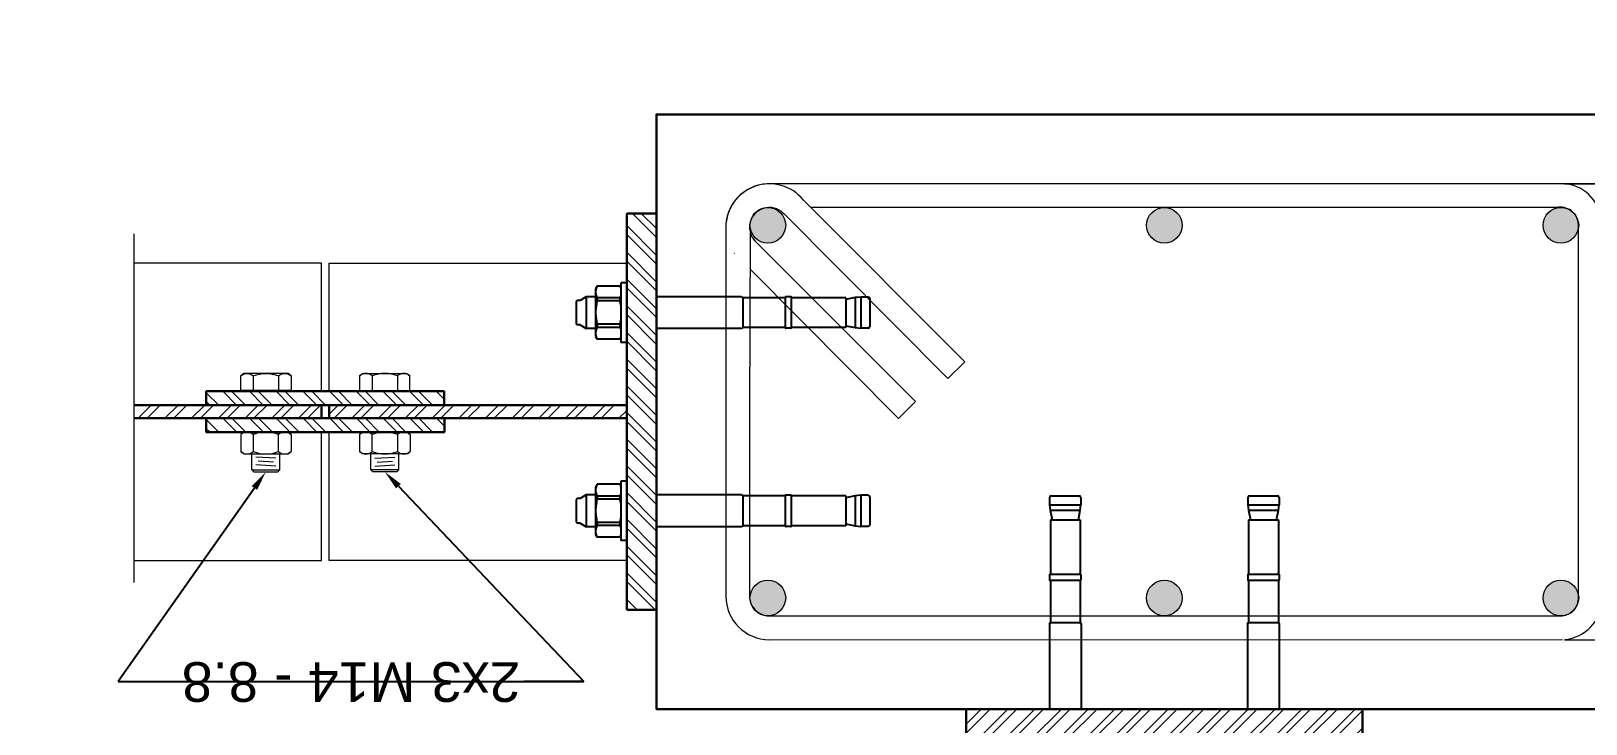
# Model space of a CAD drawing. Header units: millimetres. Extents: x 1415 to 3549, y 2194 to 4677.
# Drawn here: x 1794.807 to 1795.591, y 2313.314 to 2313.663 of the extents above; entities that cross this region are included whole.
import ezdxf
from ezdxf import colors
from ezdxf.entities.mleader import LeaderData, LeaderLine
from ezdxf.math import Vec2, Vec3

# ---------------------------------------------------------------- set-up
doc = ezdxf.new("R2010")
doc.units = ezdxf.units.MM
doc.linetypes.add('ACAD_ISO02W100', pattern=[15, 12, -3])
doc.linetypes.add('phl_thick', pattern=[0])
for name, color, linetype, lineweight in [('bulloni', 170, 'Continuous', 15), ('Layer3', 7, 'Continuous', 15), ('Layer4', 7, 'Continuous', 15), ('quote', 252, 'Continuous', 5), ('Setti', 5, 'Continuous', 30), ('sezionato particolari', 7, 'Continuous', 30), ('sezione', 18, 'ACAD_ISO02W100', 20), ('staffe', 10, 'Continuous', 9)]:
    doc.layers.add(name, color=color, linetype=linetype, lineweight=lineweight)
doc.layers.add('projection', color=7, linetype='Continuous')
doc.styles.get("Standard").update_dxf_attribs({"font": 'arial.ttf'})

# ---------------------------------------------------------------- blocks, each defined once
blk = doc.blocks.new('*U1338')
at = {"layer": 'Layer3'}
blk.add_circle((0, 0), 0.009, dxfattribs=at)
blk = doc.blocks.new('*U1333')
at = {"layer": 'Layer4', "color": 0, "linetype": 'ByBlock', "lineweight": -2, "transparency": 16777216}
for p in [(0, 0), (0.2, 0), (0.4, 0), (0, -0.188), (0.2, -0.188), (0.4, -0.188)]:
    blk.add_blockref('*U1338', p, dxfattribs=at)
blk = doc.blocks.new('testa M-14')
at = {"layer": 'bulloni'}
blk.add_line((1771.5161, 2322.78757), (1771.50871, 2322.78757), dxfattribs=at)
for points in [[(1771.50871, 2322.78384), (1771.50825, 2322.78384), (1771.50825, 2322.804)], [(1771.50825, 2322.804), (1771.50871, 2322.804)], [(1771.50825, 2322.80142), (1771.50825, 2322.78642)], [(1771.5161, 2322.78122), (1771.50871, 2322.78122), (1771.50871, 2322.80662), (1771.5161, 2322.80662)]]:
    blk.add_lwpolyline(points, dxfattribs=at)
blk.add_lwpolyline([(1771.5161, 2322.80027, -0.181346), (1771.5161, 2322.78757, -0.362691), (1771.5161, 2322.78122), (1771.51725, 2322.78274), (1771.51725, 2322.8051), (1771.5161, 2322.80662, -0.362691), (1771.5161, 2322.80027), (1771.50871, 2322.80027)], format="xyb", dxfattribs=at)

msp = doc.modelspace()

# ---------------------------------------------------------------- hatches: boundary and pattern name
at = {"layer": 'Layer3', "transparency": 33554687}
h = msp.add_hatch(color=256, dxfattribs=at)
h.dxf.hatch_style = 1
h.paths.add_polyline_path([(1795.17941, 2313.57407, 0.329286), (1795.16991, 2313.56689, 0.050188), (1795.16973, 2313.5651, 1), (1795.18773, 2313.5651, 0.392203)])
h.paths.add_polyline_path([(1795.38773, 2313.5651, 1), (1795.36973, 2313.5651, 1)])
h.paths.add_polyline_path([(1795.56973, 2313.5651, 0.902462), (1795.58754, 2313.56327), (1795.58754, 2313.56605, 0.446921), (1795.57659, 2313.57405, 0.35213)])
h.paths.add_polyline_path([(1795.18773, 2313.3771, 1), (1795.16973, 2313.3771, 0.057401), (1795.16997, 2313.37505, 0.29984), (1795.17853, 2313.3681, 0.420826)])
h.paths.add_polyline_path([(1795.36973, 2313.3771, 1), (1795.38773, 2313.3771, 1)])
h.paths.add_polyline_path([(1795.58754, 2313.37605), (1795.58754, 2313.37893, 0.902462), (1795.56973, 2313.3771, 0.66181), (1795.58498, 2313.37062, 0.17365)])
at = {"layer": 'quote', "transparency": 33554687}
h = msp.add_hatch(dxfattribs=at)
h.set_pattern_fill('ANSI32', color=256, scale=0.001, angle=-90)
h.set_pattern_definition([(315, (-518.5437135, 4102.639006), (0.00673519209, 0.00673519209), []), (315, (-518.5437135, 4102.634516), (0.00673519209, 0.00673519209), [])])
h.paths.add_polyline_path([(1795.10754, 2313.49988), (1795.12254, 2313.49988), (1795.12254, 2313.57105), (1795.10754, 2313.57105)])
h.paths.add_polyline_path([(1795.12254, 2313.49988), (1795.10754, 2313.49988), (1795.10754, 2313.37105), (1795.12254, 2313.37105)])
h = msp.add_hatch(dxfattribs=at)
h.set_pattern_fill('ANSI32', color=256, scale=0.001, angle=-90)
h.set_pattern_definition([(315, (-518.5437135, 4102.639006), (0.00673519209, 0.00673519209), []), (315, (-518.5437135, 4102.634516), (0.00673519209, 0.00673519209), [])])
h.paths.add_polyline_path([(1795.01558, 2313.46076), (1795.01558, 2313.46776), (1794.89551, 2313.46776), (1794.89551, 2313.46076)])
h.paths.add_polyline_path([(1794.89548, 2313.48135), (1794.89548, 2313.47435), (1794.95352, 2313.47435), (1795.01555, 2313.47435), (1795.01555, 2313.48135)])
h = msp.add_hatch(dxfattribs=at)
h.set_pattern_fill('ANSI32', color=256, scale=0.001, angle=-180)
h.set_pattern_definition([(225, (-518.5437135, 4102.639006), (0.00673519209, -0.00673519209), []), (225, (-518.548204, 4102.639006), (0.00673519209, -0.00673519209), [])])
h.paths.add_polyline_path([(1794.85902, 2313.46776), (1794.85902, 2313.47435), (1794.95354, 2313.47435), (1794.95354, 2313.46776)])
h.paths.add_polyline_path([(1795.10754, 2313.46776), (1795.10754, 2313.47435), (1794.95754, 2313.47435), (1794.95754, 2313.46776)])
h = msp.add_hatch(dxfattribs=at)
h.set_pattern_fill('ANSI32', color=256, scale=0.001)
h.set_pattern_definition([(45, (6.210779, -0.345205), (-0.00673519209, 0.00673519209), []), (45, (6.21527, -0.345205), (-0.00673519209, 0.00673519209), [])])
h.paths.add_polyline_path([(1795.34991, 2313.30605), (1795.3499, 2313.32105), (1795.27873, 2313.32105), (1795.27873, 2313.30605)])
h.paths.add_polyline_path([(1795.3499, 2313.32105), (1795.34991, 2313.30605), (1795.47873, 2313.30605), (1795.47873, 2313.32105)])

# ---------------------------------------------------------------- linework, layer by layer
at = {"layer": 'bulloni'}
for p, q in [((1794.91436, 2313.46076), (1794.91284, 2313.45961)), ((1794.91284, 2313.45961), (1794.91284, 2313.45091)), ((1794.91919, 2313.45961), (1794.91919, 2313.45091)), ((1794.9319, 2313.45091), (1794.9319, 2313.45961)), ((1794.93673, 2313.46076), (1794.93825, 2313.45961)), ((1794.93825, 2313.45961), (1794.93825, 2313.45091)), ((1794.97436, 2313.46076), (1794.97284, 2313.45961)), ((1794.97284, 2313.45961), (1794.97284, 2313.45091)), ((1794.97919, 2313.45091), (1794.97919, 2313.45961)), ((1794.9919, 2313.45961), (1794.9919, 2313.45091)), ((1794.99673, 2313.46076), (1794.99825, 2313.45961)), ((1794.99825, 2313.45961), (1794.99825, 2313.45091)), ((1794.91436, 2313.44976), (1794.91284, 2313.45091)), ((1794.91436, 2313.44976), (1794.93673, 2313.44976)), ((1794.91854, 2313.44166), (1794.91854, 2313.44976)), ((1794.93065, 2313.44757), (1794.92044, 2313.44814)), ((1794.92947, 2313.44567), (1794.92162, 2313.44611)), ((1794.93254, 2313.44166), (1794.93254, 2313.44976)), ((1794.93673, 2313.44976), (1794.93825, 2313.45091)), ((1794.97436, 2313.44976), (1794.97284, 2313.45091)), ((1794.99673, 2313.44976), (1794.97436, 2313.44976)), ((1794.97854, 2313.44166), (1794.97854, 2313.44976)), ((1794.98044, 2313.44757), (1794.99065, 2313.44814)), ((1794.98162, 2313.44567), (1794.98947, 2313.44611)), ((1794.99254, 2313.44166), (1794.99254, 2313.44976)), ((1794.99673, 2313.44976), (1794.99825, 2313.45091)), ((1794.91854, 2313.44166), (1794.91946, 2313.44074)), ((1794.91854, 2313.44166), (1794.93254, 2313.44166)), ((1794.91946, 2313.44074), (1794.93163, 2313.44074)), ((1794.93065, 2313.44364), (1794.92044, 2313.44421)), ((1794.93163, 2313.44074), (1794.93254, 2313.44166)), ((1794.99254, 2313.44166), (1794.97854, 2313.44166)), ((1794.97946, 2313.44074), (1794.97854, 2313.44166)), ((1794.99163, 2313.44074), (1794.97946, 2313.44074)), ((1794.98044, 2313.44364), (1794.99065, 2313.44421)), ((1794.99254, 2313.44166), (1794.99163, 2313.44074))]:
    msp.add_line(p, q, dxfattribs=at)
for centre, radius, start, end in [((1794.91602, 2313.45581), 0.00495, 50.12945, 129.87055), ((1794.92554, 2313.44267), 0.01809, 69.44272, 110.55728), ((1794.93507, 2313.45581), 0.00495, 50.12945, 129.87055), ((1794.97602, 2313.45581), 0.00495, 50.12945, 129.87055), ((1794.98554, 2313.44267), 0.01809, 69.44272, 110.55728), ((1794.99507, 2313.45581), 0.00495, 50.12945, 129.87055), ((1794.91602, 2313.45471), 0.00495, 230.12945, 309.87055), ((1794.92554, 2313.46785), 0.01809, 249.44272, 290.55728), ((1794.93507, 2313.45471), 0.00495, 230.12945, 309.87055), ((1794.97602, 2313.45471), 0.00495, 230.12945, 309.87055), ((1794.98554, 2313.46785), 0.01809, 249.44272, 290.55728), ((1794.99507, 2313.45471), 0.00495, 230.12945, 309.87055)]:
    msp.add_arc(centre, radius, start, end, dxfattribs=at)
at = {"layer": 'Layer3'}
msp.add_line((1795.12254, 2313.57105), (1795.12254, 2313.37105), dxfattribs=at)
at = {"layer": 'Layer4'}
for points in [[(1794.95354, 2313.48135), (1794.95354, 2313.54605), (1794.85902, 2313.54605)], [(1794.95754, 2313.48135), (1794.95754, 2313.54605), (1795.10754, 2313.54605)], [(1794.85902, 2313.39605), (1794.95354, 2313.39605), (1794.95354, 2313.46076)], [(1795.10754, 2313.39605), (1794.95754, 2313.39605), (1794.95754, 2313.46076)]]:
    msp.add_lwpolyline(points, dxfattribs=at)
at = {"layer": 'projection', "color": 7, "linetype": 'phl_thick'}
for p, q in [((1795.09264, 2313.53443), (1795.09184, 2313.53305)), ((1795.09184, 2313.53305), (1795.09184, 2313.50905)), ((1795.09185, 2313.53176), (1795.09184, 2313.53145)), ((1795.09185, 2313.53176), (1795.09184, 2313.53145)), ((1795.09188, 2313.53208), (1795.09185, 2313.53176)), ((1795.09188, 2313.53208), (1795.09185, 2313.53176)), ((1795.09193, 2313.5324), (1795.09188, 2313.53208)), ((1795.09193, 2313.5324), (1795.09188, 2313.53208)), ((1795.092, 2313.53272), (1795.09193, 2313.5324)), ((1795.092, 2313.53272), (1795.09193, 2313.5324)), ((1795.09209, 2313.53304), (1795.092, 2313.53272)), ((1795.09209, 2313.53304), (1795.092, 2313.53272)), ((1795.09219, 2313.53337), (1795.09209, 2313.53304)), ((1795.09219, 2313.53337), (1795.09209, 2313.53304)), ((1795.09232, 2313.53371), (1795.09219, 2313.53337)), ((1795.09232, 2313.53371), (1795.09219, 2313.53337)), ((1795.09247, 2313.53405), (1795.09232, 2313.53371)), ((1795.09247, 2313.53405), (1795.09232, 2313.53371)), ((1795.09264, 2313.5344), (1795.09247, 2313.53405)), ((1795.09264, 2313.5344), (1795.09247, 2313.53405)), ((1795.09264, 2313.53443), (1795.09264, 2313.5344)), ((1795.09264, 2313.53443), (1795.09264, 2313.5344)), ((1795.10405, 2313.53443), (1795.09264, 2313.53443)), ((1795.10405, 2313.53443), (1795.10405, 2313.5344)), ((1795.10405, 2313.53443), (1795.10405, 2313.5344)), ((1795.10405, 2313.53443), (1795.10454, 2313.53357)), ((1795.10405, 2313.5344), (1795.10415, 2313.5342)), ((1795.10405, 2313.5344), (1795.10415, 2313.5342)), ((1795.10415, 2313.5342), (1795.10424, 2313.534)), ((1795.10415, 2313.5342), (1795.10424, 2313.534)), ((1795.10424, 2313.534), (1795.10433, 2313.5338)), ((1795.10424, 2313.534), (1795.10433, 2313.5338)), ((1795.10433, 2313.5338), (1795.10441, 2313.53361)), ((1795.10433, 2313.5338), (1795.10441, 2313.53361)), ((1795.10441, 2313.53361), (1795.10448, 2313.53342)), ((1795.10441, 2313.53361), (1795.10448, 2313.53342)), ((1795.10448, 2313.53342), (1795.10454, 2313.53323)), ((1795.10448, 2313.53342), (1795.10454, 2313.53323)), ((1795.10454, 2313.53605), (1795.10454, 2313.50605)), ((1795.10754, 2313.53605), (1795.10454, 2313.53605)), ((1795.10754, 2313.53605), (1795.10754, 2313.50605)), ((1795.08254, 2313.5272), (1795.08214, 2313.5268)), ((1795.08214, 2313.5268), (1795.08214, 2313.5153)), ((1795.08414, 2313.5272), (1795.08254, 2313.5272)), ((1795.08718, 2313.52905), (1795.08414, 2313.5272)), ((1795.08718, 2313.52905), (1795.08718, 2313.51305)), ((1795.08718, 2313.52905), (1795.08718, 2313.51305)), ((1795.09184, 2313.52905), (1795.08718, 2313.52905)), ((1795.09184, 2313.53145), (1795.09185, 2313.53116)), ((1795.09184, 2313.53145), (1795.09185, 2313.53116)), ((1795.09185, 2313.53116), (1795.09188, 2313.53087)), ((1795.09185, 2313.53116), (1795.09188, 2313.53087)), ((1795.09188, 2313.53087), (1795.09191, 2313.53059)), ((1795.09188, 2313.53087), (1795.09191, 2313.53059)), ((1795.09191, 2313.53059), (1795.09197, 2313.5303)), ((1795.09191, 2313.53059), (1795.09197, 2313.5303)), ((1795.09201, 2313.52366), (1795.09195, 2313.52314)), ((1795.09201, 2313.52366), (1795.09195, 2313.52314)), ((1795.09197, 2313.5303), (1795.09204, 2313.53001)), ((1795.09197, 2313.5303), (1795.09204, 2313.53001)), ((1795.09208, 2313.52419), (1795.09201, 2313.52366)), ((1795.09208, 2313.52419), (1795.09201, 2313.52366)), ((1795.09204, 2313.53001), (1795.09213, 2313.52972)), ((1795.09204, 2313.53001), (1795.09213, 2313.52972)), ((1795.09216, 2313.52473), (1795.09208, 2313.52419)), ((1795.09216, 2313.52473), (1795.09208, 2313.52419)), ((1795.09213, 2313.52972), (1795.09223, 2313.52942)), ((1795.09213, 2313.52972), (1795.09223, 2313.52942)), ((1795.09226, 2313.52527), (1795.09216, 2313.52473)), ((1795.09226, 2313.52527), (1795.09216, 2313.52473)), ((1795.09223, 2313.52942), (1795.09235, 2313.52912)), ((1795.09223, 2313.52942), (1795.09235, 2313.52912)), ((1795.09237, 2313.52582), (1795.09226, 2313.52527)), ((1795.09237, 2313.52582), (1795.09226, 2313.52527)), ((1795.09235, 2313.52912), (1795.09248, 2313.52881)), ((1795.09235, 2313.52912), (1795.09248, 2313.52881)), ((1795.0925, 2313.52638), (1795.09237, 2313.52582)), ((1795.0925, 2313.52638), (1795.09237, 2313.52582)), ((1795.09248, 2313.52881), (1795.09264, 2313.52849)), ((1795.09248, 2313.52881), (1795.09264, 2313.52849)), ((1795.09264, 2313.52696), (1795.0925, 2313.52638)), ((1795.09264, 2313.52696), (1795.0925, 2313.52638)), ((1795.09264, 2313.52849), (1795.09264, 2313.52696)), ((1795.09264, 2313.52849), (1795.09264, 2313.52696)), ((1795.10405, 2313.52849), (1795.09264, 2313.52849)), ((1795.10405, 2313.52849), (1795.09264, 2313.52849)), ((1795.10405, 2313.52696), (1795.09264, 2313.52696)), ((1795.10405, 2313.52696), (1795.09264, 2313.52696)), ((1795.10415, 2313.52869), (1795.10405, 2313.52849)), ((1795.10415, 2313.52869), (1795.10405, 2313.52849)), ((1795.10405, 2313.52849), (1795.10405, 2313.52696)), ((1795.10405, 2313.52849), (1795.10405, 2313.52696)), ((1795.10405, 2313.52696), (1795.10415, 2313.52656)), ((1795.10405, 2313.52696), (1795.10415, 2313.52656)), ((1795.10424, 2313.52889), (1795.10415, 2313.52869)), ((1795.10424, 2313.52889), (1795.10415, 2313.52869)), ((1795.10415, 2313.52656), (1795.10424, 2313.52616)), ((1795.10415, 2313.52656), (1795.10424, 2313.52616)), ((1795.10433, 2313.52909), (1795.10424, 2313.52889)), ((1795.10433, 2313.52909), (1795.10424, 2313.52889)), ((1795.10424, 2313.52616), (1795.10433, 2313.52577)), ((1795.10424, 2313.52616), (1795.10433, 2313.52577)), ((1795.10441, 2313.52928), (1795.10433, 2313.52909)), ((1795.10441, 2313.52928), (1795.10433, 2313.52909)), ((1795.10433, 2313.52577), (1795.10441, 2313.52538)), ((1795.10433, 2313.52577), (1795.10441, 2313.52538)), ((1795.10448, 2313.52947), (1795.10441, 2313.52928)), ((1795.10448, 2313.52947), (1795.10441, 2313.52928)), ((1795.10441, 2313.52538), (1795.10448, 2313.525)), ((1795.10441, 2313.52538), (1795.10448, 2313.525)), ((1795.10454, 2313.52966), (1795.10448, 2313.52947)), ((1795.10454, 2313.52966), (1795.10448, 2313.52947)), ((1795.10448, 2313.525), (1795.10454, 2313.52462)), ((1795.10448, 2313.525), (1795.10454, 2313.52462)), ((1795.16539, 2313.52905), (1795.12254, 2313.52905)), ((1795.16539, 2313.52905), (1795.16614, 2313.52855)), ((1795.16614, 2313.52855), (1795.16614, 2313.51355)), ((1795.16614, 2313.52855), (1795.16614, 2313.51355)), ((1795.18754, 2313.52855), (1795.16614, 2313.52855)), ((1795.18754, 2313.52879), (1795.18754, 2313.51332)), ((1795.19034, 2313.52899), (1795.18774, 2313.52899)), ((1795.19054, 2313.52879), (1795.19054, 2313.51332)), ((1795.21804, 2313.52855), (1795.19104, 2313.52855)), ((1795.22285, 2313.52865), (1795.21804, 2313.52767)), ((1795.21804, 2313.52855), (1795.21804, 2313.52004)), ((1795.22564, 2313.5289), (1795.22285, 2313.52865)), ((1795.22285, 2313.52865), (1795.22285, 2313.51346)), ((1795.22285, 2313.52865), (1795.22285, 2313.51346)), ((1795.22564, 2313.5289), (1795.22564, 2313.5132)), ((1795.22564, 2313.5289), (1795.22564, 2313.5132)), ((1795.22934, 2313.5289), (1795.22564, 2313.5289)), ((1795.23014, 2313.5281), (1795.23014, 2313.514)), ((1795.09185, 2313.52157), (1795.09184, 2313.52105)), ((1795.09185, 2313.52157), (1795.09184, 2313.52105)), ((1795.09184, 2313.52105), (1795.09185, 2313.52053)), ((1795.09184, 2313.52105), (1795.09185, 2313.52053)), ((1795.09187, 2313.52209), (1795.09185, 2313.52157)), ((1795.09187, 2313.52209), (1795.09185, 2313.52157)), ((1795.09185, 2313.52053), (1795.09187, 2313.52001)), ((1795.09185, 2313.52053), (1795.09187, 2313.52001)), ((1795.0919, 2313.52261), (1795.09187, 2313.52209)), ((1795.0919, 2313.52261), (1795.09187, 2313.52209)), ((1795.09187, 2313.52001), (1795.0919, 2313.51949)), ((1795.09187, 2313.52001), (1795.0919, 2313.51949)), ((1795.09195, 2313.52314), (1795.0919, 2313.52261)), ((1795.09195, 2313.52314), (1795.0919, 2313.52261)), ((1795.0919, 2313.51949), (1795.09195, 2313.51897)), ((1795.0919, 2313.51949), (1795.09195, 2313.51897)), ((1795.09195, 2313.51897), (1795.09201, 2313.51844)), ((1795.09195, 2313.51897), (1795.09201, 2313.51844)), ((1795.09201, 2313.51844), (1795.09208, 2313.51792)), ((1795.09201, 2313.51844), (1795.09208, 2313.51792)), ((1795.09208, 2313.51792), (1795.09216, 2313.51738)), ((1795.09208, 2313.51792), (1795.09216, 2313.51738)), ((1795.09216, 2313.51738), (1795.09226, 2313.51684)), ((1795.09216, 2313.51738), (1795.09226, 2313.51684)), ((1795.09226, 2313.51684), (1795.09237, 2313.51628)), ((1795.09226, 2313.51684), (1795.09237, 2313.51628)), ((1795.09237, 2313.51628), (1795.0925, 2313.51572)), ((1795.09237, 2313.51628), (1795.0925, 2313.51572)), ((1795.10424, 2313.51595), (1795.10415, 2313.51555)), ((1795.10424, 2313.51595), (1795.10415, 2313.51555)), ((1795.10433, 2313.51634), (1795.10424, 2313.51595)), ((1795.10433, 2313.51634), (1795.10424, 2313.51595)), ((1795.10441, 2313.51672), (1795.10433, 2313.51634)), ((1795.10441, 2313.51672), (1795.10433, 2313.51634)), ((1795.10448, 2313.51711), (1795.10441, 2313.51672)), ((1795.10448, 2313.51711), (1795.10441, 2313.51672)), ((1795.10454, 2313.51748), (1795.10448, 2313.51711)), ((1795.10454, 2313.51748), (1795.10448, 2313.51711)), ((1795.21804, 2313.52004), (1795.21804, 2313.51355)), ((1795.08214, 2313.5153), (1795.08254, 2313.5149)), ((1795.08414, 2313.5149), (1795.08254, 2313.5149)), ((1795.08414, 2313.5149), (1795.08718, 2313.51305)), ((1795.09184, 2313.51305), (1795.08718, 2313.51305)), ((1795.09185, 2313.51095), (1795.09184, 2313.51066)), ((1795.09185, 2313.51095), (1795.09184, 2313.51066)), ((1795.09184, 2313.51066), (1795.09185, 2313.51034)), ((1795.09184, 2313.51066), (1795.09185, 2313.51034)), ((1795.09184, 2313.50905), (1795.09264, 2313.50768)), ((1795.09188, 2313.51123), (1795.09185, 2313.51095)), ((1795.09188, 2313.51123), (1795.09185, 2313.51095)), ((1795.09185, 2313.51034), (1795.09188, 2313.51002)), ((1795.09185, 2313.51034), (1795.09188, 2313.51002)), ((1795.09191, 2313.51152), (1795.09188, 2313.51123)), ((1795.09191, 2313.51152), (1795.09188, 2313.51123)), ((1795.09188, 2313.51002), (1795.09193, 2313.50971)), ((1795.09188, 2313.51002), (1795.09193, 2313.50971)), ((1795.09197, 2313.51181), (1795.09191, 2313.51152)), ((1795.09197, 2313.51181), (1795.09191, 2313.51152)), ((1795.09193, 2313.50971), (1795.092, 2313.50939)), ((1795.09193, 2313.50971), (1795.092, 2313.50939)), ((1795.09204, 2313.5121), (1795.09197, 2313.51181)), ((1795.09204, 2313.5121), (1795.09197, 2313.51181)), ((1795.092, 2313.50939), (1795.09209, 2313.50906)), ((1795.092, 2313.50939), (1795.09209, 2313.50906)), ((1795.09213, 2313.51239), (1795.09204, 2313.5121)), ((1795.09213, 2313.51239), (1795.09204, 2313.5121)), ((1795.09209, 2313.50906), (1795.09219, 2313.50873)), ((1795.09209, 2313.50906), (1795.09219, 2313.50873)), ((1795.09223, 2313.51269), (1795.09213, 2313.51239)), ((1795.09223, 2313.51269), (1795.09213, 2313.51239)), ((1795.09219, 2313.50873), (1795.09232, 2313.5084)), ((1795.09219, 2313.50873), (1795.09232, 2313.5084)), ((1795.09235, 2313.51299), (1795.09223, 2313.51269)), ((1795.09235, 2313.51299), (1795.09223, 2313.51269)), ((1795.09232, 2313.5084), (1795.09247, 2313.50806)), ((1795.09232, 2313.5084), (1795.09247, 2313.50806)), ((1795.09248, 2313.5133), (1795.09235, 2313.51299)), ((1795.09248, 2313.5133), (1795.09235, 2313.51299)), ((1795.09247, 2313.50806), (1795.09264, 2313.50771)), ((1795.09247, 2313.50806), (1795.09264, 2313.50771)), ((1795.09264, 2313.51361), (1795.09248, 2313.5133)), ((1795.09264, 2313.51361), (1795.09248, 2313.5133)), ((1795.0925, 2313.51572), (1795.09264, 2313.51515)), ((1795.0925, 2313.51572), (1795.09264, 2313.51515)), ((1795.09264, 2313.51515), (1795.09264, 2313.51361)), ((1795.09264, 2313.51515), (1795.09264, 2313.51361)), ((1795.10405, 2313.51515), (1795.09264, 2313.51515)), ((1795.10405, 2313.51515), (1795.09264, 2313.51515)), ((1795.10405, 2313.51361), (1795.09264, 2313.51361)), ((1795.10405, 2313.51361), (1795.09264, 2313.51361)), ((1795.10415, 2313.51555), (1795.10405, 2313.51515)), ((1795.10415, 2313.51555), (1795.10405, 2313.51515)), ((1795.10405, 2313.51515), (1795.10405, 2313.51361)), ((1795.10405, 2313.51515), (1795.10405, 2313.51361)), ((1795.10405, 2313.51361), (1795.10415, 2313.51341)), ((1795.10405, 2313.51361), (1795.10415, 2313.51341)), ((1795.10454, 2313.50853), (1795.10405, 2313.50768)), ((1795.10415, 2313.51341), (1795.10424, 2313.51321)), ((1795.10415, 2313.51341), (1795.10424, 2313.51321)), ((1795.10424, 2313.50811), (1795.10415, 2313.50791)), ((1795.10424, 2313.50811), (1795.10415, 2313.50791)), ((1795.10424, 2313.51321), (1795.10433, 2313.51302)), ((1795.10424, 2313.51321), (1795.10433, 2313.51302)), ((1795.10433, 2313.5083), (1795.10424, 2313.50811)), ((1795.10433, 2313.5083), (1795.10424, 2313.50811)), ((1795.10433, 2313.51302), (1795.10441, 2313.51282)), ((1795.10433, 2313.51302), (1795.10441, 2313.51282)), ((1795.10441, 2313.5085), (1795.10433, 2313.5083)), ((1795.10441, 2313.5085), (1795.10433, 2313.5083)), ((1795.10441, 2313.51282), (1795.10448, 2313.51263)), ((1795.10441, 2313.51282), (1795.10448, 2313.51263)), ((1795.10448, 2313.50869), (1795.10441, 2313.5085)), ((1795.10448, 2313.50869), (1795.10441, 2313.5085)), ((1795.10448, 2313.51263), (1795.10454, 2313.51245)), ((1795.10448, 2313.51263), (1795.10454, 2313.51245)), ((1795.10454, 2313.50888), (1795.10448, 2313.50869)), ((1795.10454, 2313.50888), (1795.10448, 2313.50869)), ((1795.16539, 2313.51305), (1795.12254, 2313.51305)), ((1795.16614, 2313.51355), (1795.16539, 2313.51305)), ((1795.18754, 2313.51355), (1795.16614, 2313.51355)), ((1795.19034, 2313.51312), (1795.18774, 2313.51312)), ((1795.21804, 2313.51355), (1795.19104, 2313.51355)), ((1795.21804, 2313.51443), (1795.22285, 2313.51346)), ((1795.22285, 2313.51346), (1795.22564, 2313.5132)), ((1795.22934, 2313.5132), (1795.22564, 2313.5132)), ((1795.09264, 2313.50771), (1795.09264, 2313.50768)), ((1795.09264, 2313.50771), (1795.09264, 2313.50768)), ((1795.10405, 2313.50768), (1795.09264, 2313.50768)), ((1795.10415, 2313.50791), (1795.10405, 2313.50771)), ((1795.10415, 2313.50791), (1795.10405, 2313.50771)), ((1795.10405, 2313.50771), (1795.10405, 2313.50768)), ((1795.10405, 2313.50771), (1795.10405, 2313.50768)), ((1795.10754, 2313.50605), (1795.10454, 2313.50605)), ((1795.09264, 2313.43443), (1795.09184, 2313.43305)), ((1795.09184, 2313.43305), (1795.09184, 2313.40905)), ((1795.09185, 2313.43176), (1795.09184, 2313.43145)), ((1795.09185, 2313.43176), (1795.09184, 2313.43145)), ((1795.09184, 2313.43145), (1795.09185, 2313.43116)), ((1795.09184, 2313.43145), (1795.09185, 2313.43116)), ((1795.09188, 2313.43208), (1795.09185, 2313.43176)), ((1795.09188, 2313.43208), (1795.09185, 2313.43176)), ((1795.09185, 2313.43116), (1795.09188, 2313.43087)), ((1795.09185, 2313.43116), (1795.09188, 2313.43087)), ((1795.09193, 2313.4324), (1795.09188, 2313.43208)), ((1795.09193, 2313.4324), (1795.09188, 2313.43208)), ((1795.09188, 2313.43087), (1795.09191, 2313.43059)), ((1795.09188, 2313.43087), (1795.09191, 2313.43059)), ((1795.09191, 2313.43059), (1795.09197, 2313.4303)), ((1795.09191, 2313.43059), (1795.09197, 2313.4303)), ((1795.092, 2313.43272), (1795.09193, 2313.4324)), ((1795.092, 2313.43272), (1795.09193, 2313.4324)), ((1795.09197, 2313.4303), (1795.09204, 2313.43001)), ((1795.09197, 2313.4303), (1795.09204, 2313.43001)), ((1795.09209, 2313.43304), (1795.092, 2313.43272)), ((1795.09209, 2313.43304), (1795.092, 2313.43272)), ((1795.09204, 2313.43001), (1795.09213, 2313.42972)), ((1795.09204, 2313.43001), (1795.09213, 2313.42972)), ((1795.09219, 2313.43337), (1795.09209, 2313.43304)), ((1795.09219, 2313.43337), (1795.09209, 2313.43304)), ((1795.09213, 2313.42972), (1795.09223, 2313.42942)), ((1795.09213, 2313.42972), (1795.09223, 2313.42942)), ((1795.09232, 2313.43371), (1795.09219, 2313.43337)), ((1795.09232, 2313.43371), (1795.09219, 2313.43337)), ((1795.09247, 2313.43405), (1795.09232, 2313.43371)), ((1795.09247, 2313.43405), (1795.09232, 2313.43371)), ((1795.09264, 2313.4344), (1795.09247, 2313.43405)), ((1795.09264, 2313.4344), (1795.09247, 2313.43405)), ((1795.09264, 2313.43443), (1795.09264, 2313.4344)), ((1795.09264, 2313.43443), (1795.09264, 2313.4344)), ((1795.10405, 2313.43443), (1795.09264, 2313.43443)), ((1795.10405, 2313.43443), (1795.10405, 2313.4344)), ((1795.10405, 2313.43443), (1795.10405, 2313.4344)), ((1795.10405, 2313.43443), (1795.10454, 2313.43357)), ((1795.10405, 2313.4344), (1795.10415, 2313.4342)), ((1795.10405, 2313.4344), (1795.10415, 2313.4342)), ((1795.10415, 2313.4342), (1795.10424, 2313.434)), ((1795.10415, 2313.4342), (1795.10424, 2313.434)), ((1795.10424, 2313.434), (1795.10433, 2313.4338)), ((1795.10424, 2313.434), (1795.10433, 2313.4338)), ((1795.10433, 2313.4338), (1795.10441, 2313.43361)), ((1795.10433, 2313.4338), (1795.10441, 2313.43361)), ((1795.10441, 2313.43361), (1795.10448, 2313.43342)), ((1795.10441, 2313.43361), (1795.10448, 2313.43342)), ((1795.10448, 2313.43342), (1795.10454, 2313.43323)), ((1795.10448, 2313.43342), (1795.10454, 2313.43323)), ((1795.10454, 2313.42966), (1795.10448, 2313.42947)), ((1795.10454, 2313.42966), (1795.10448, 2313.42947)), ((1795.10454, 2313.43605), (1795.10454, 2313.40605)), ((1795.10754, 2313.43605), (1795.10454, 2313.43605)), ((1795.10754, 2313.43605), (1795.10754, 2313.40605)), ((1795.08254, 2313.4272), (1795.08214, 2313.4268)), ((1795.08214, 2313.4268), (1795.08214, 2313.4153)), ((1795.08414, 2313.4272), (1795.08254, 2313.4272)), ((1795.08718, 2313.42905), (1795.08414, 2313.4272)), ((1795.08718, 2313.42905), (1795.08718, 2313.41305)), ((1795.08718, 2313.42905), (1795.08718, 2313.41305)), ((1795.09184, 2313.42905), (1795.08718, 2313.42905)), ((1795.09187, 2313.42209), (1795.09185, 2313.42157)), ((1795.09187, 2313.42209), (1795.09185, 2313.42157)), ((1795.0919, 2313.42261), (1795.09187, 2313.42209)), ((1795.0919, 2313.42261), (1795.09187, 2313.42209)), ((1795.09195, 2313.42314), (1795.0919, 2313.42261)), ((1795.09195, 2313.42314), (1795.0919, 2313.42261)), ((1795.09201, 2313.42366), (1795.09195, 2313.42314)), ((1795.09201, 2313.42366), (1795.09195, 2313.42314)), ((1795.09208, 2313.42419), (1795.09201, 2313.42366)), ((1795.09208, 2313.42419), (1795.09201, 2313.42366)), ((1795.09216, 2313.42473), (1795.09208, 2313.42419)), ((1795.09216, 2313.42473), (1795.09208, 2313.42419)), ((1795.09226, 2313.42527), (1795.09216, 2313.42473)), ((1795.09226, 2313.42527), (1795.09216, 2313.42473)), ((1795.09223, 2313.42942), (1795.09235, 2313.42912)), ((1795.09223, 2313.42942), (1795.09235, 2313.42912)), ((1795.09237, 2313.42582), (1795.09226, 2313.42527)), ((1795.09237, 2313.42582), (1795.09226, 2313.42527)), ((1795.09235, 2313.42912), (1795.09248, 2313.42881)), ((1795.09235, 2313.42912), (1795.09248, 2313.42881)), ((1795.0925, 2313.42638), (1795.09237, 2313.42582)), ((1795.0925, 2313.42638), (1795.09237, 2313.42582)), ((1795.09248, 2313.42881), (1795.09264, 2313.42849)), ((1795.09248, 2313.42881), (1795.09264, 2313.42849)), ((1795.09264, 2313.42696), (1795.0925, 2313.42638)), ((1795.09264, 2313.42696), (1795.0925, 2313.42638)), ((1795.09264, 2313.42849), (1795.09264, 2313.42696)), ((1795.09264, 2313.42849), (1795.09264, 2313.42696)), ((1795.10405, 2313.42849), (1795.09264, 2313.42849)), ((1795.10405, 2313.42849), (1795.09264, 2313.42849)), ((1795.10405, 2313.42696), (1795.09264, 2313.42696)), ((1795.10405, 2313.42696), (1795.09264, 2313.42696)), ((1795.10415, 2313.42869), (1795.10405, 2313.42849)), ((1795.10415, 2313.42869), (1795.10405, 2313.42849)), ((1795.10405, 2313.42849), (1795.10405, 2313.42696)), ((1795.10405, 2313.42849), (1795.10405, 2313.42696)), ((1795.10405, 2313.42696), (1795.10415, 2313.42656)), ((1795.10405, 2313.42696), (1795.10415, 2313.42656)), ((1795.10424, 2313.42889), (1795.10415, 2313.42869)), ((1795.10424, 2313.42889), (1795.10415, 2313.42869)), ((1795.10415, 2313.42656), (1795.10424, 2313.42616)), ((1795.10415, 2313.42656), (1795.10424, 2313.42616)), ((1795.10433, 2313.42909), (1795.10424, 2313.42889)), ((1795.10433, 2313.42909), (1795.10424, 2313.42889)), ((1795.10424, 2313.42616), (1795.10433, 2313.42577)), ((1795.10424, 2313.42616), (1795.10433, 2313.42577)), ((1795.10441, 2313.42928), (1795.10433, 2313.42909)), ((1795.10441, 2313.42928), (1795.10433, 2313.42909)), ((1795.10433, 2313.42577), (1795.10441, 2313.42538)), ((1795.10433, 2313.42577), (1795.10441, 2313.42538)), ((1795.10448, 2313.42947), (1795.10441, 2313.42928)), ((1795.10448, 2313.42947), (1795.10441, 2313.42928)), ((1795.10441, 2313.42538), (1795.10448, 2313.425)), ((1795.10441, 2313.42538), (1795.10448, 2313.425)), ((1795.10448, 2313.425), (1795.10454, 2313.42462)), ((1795.10448, 2313.425), (1795.10454, 2313.42462)), ((1795.16539, 2313.42905), (1795.12254, 2313.42905)), ((1795.16539, 2313.42905), (1795.16614, 2313.42855)), ((1795.16614, 2313.42855), (1795.16614, 2313.41355)), ((1795.16614, 2313.42855), (1795.16614, 2313.41355)), ((1795.18754, 2313.42855), (1795.16614, 2313.42855)), ((1795.18754, 2313.42879), (1795.18754, 2313.41332)), ((1795.19034, 2313.42899), (1795.18774, 2313.42899)), ((1795.19054, 2313.42879), (1795.19054, 2313.41332)), ((1795.21804, 2313.42855), (1795.19104, 2313.42855)), ((1795.22285, 2313.42865), (1795.21804, 2313.42767)), ((1795.21804, 2313.42855), (1795.21804, 2313.42004)), ((1795.22564, 2313.4289), (1795.22285, 2313.42865)), ((1795.22285, 2313.42865), (1795.22285, 2313.41346)), ((1795.22285, 2313.42865), (1795.22285, 2313.41346)), ((1795.22564, 2313.4289), (1795.22564, 2313.4132)), ((1795.22564, 2313.4289), (1795.22564, 2313.4132)), ((1795.22934, 2313.4289), (1795.22564, 2313.4289)), ((1795.23014, 2313.4281), (1795.23014, 2313.414)), ((1795.32088, 2313.42785), (1795.32088, 2313.42415)), ((1795.32088, 2313.42415), (1795.33658, 2313.42415)), ((1795.32088, 2313.42415), (1795.33658, 2313.42415)), ((1795.32088, 2313.42415), (1795.32114, 2313.42135)), ((1795.32168, 2313.42865), (1795.33578, 2313.42865)), ((1795.33633, 2313.42135), (1795.33658, 2313.42415)), ((1795.33658, 2313.42785), (1795.33658, 2313.42415)), ((1795.42088, 2313.42785), (1795.42088, 2313.42415)), ((1795.42088, 2313.42415), (1795.43658, 2313.42415)), ((1795.42088, 2313.42415), (1795.43658, 2313.42415)), ((1795.42088, 2313.42415), (1795.42114, 2313.42135)), ((1795.42168, 2313.42865), (1795.43578, 2313.42865)), ((1795.43633, 2313.42135), (1795.43658, 2313.42415)), ((1795.43658, 2313.42785), (1795.43658, 2313.42415)), ((1795.08214, 2313.4153), (1795.08254, 2313.4149)), ((1795.08414, 2313.4149), (1795.08254, 2313.4149)), ((1795.08414, 2313.4149), (1795.08718, 2313.41305)), ((1795.09185, 2313.42157), (1795.09184, 2313.42105)), ((1795.09185, 2313.42157), (1795.09184, 2313.42105)), ((1795.09184, 2313.42105), (1795.09185, 2313.42053)), ((1795.09184, 2313.42105), (1795.09185, 2313.42053)), ((1795.09185, 2313.42053), (1795.09187, 2313.42001)), ((1795.09185, 2313.42053), (1795.09187, 2313.42001)), ((1795.09187, 2313.42001), (1795.0919, 2313.41949)), ((1795.09187, 2313.42001), (1795.0919, 2313.41949)), ((1795.0919, 2313.41949), (1795.09195, 2313.41897)), ((1795.0919, 2313.41949), (1795.09195, 2313.41897)), ((1795.09195, 2313.41897), (1795.09201, 2313.41844)), ((1795.09195, 2313.41897), (1795.09201, 2313.41844)), ((1795.09201, 2313.41844), (1795.09208, 2313.41792)), ((1795.09201, 2313.41844), (1795.09208, 2313.41792)), ((1795.09208, 2313.41792), (1795.09216, 2313.41738)), ((1795.09208, 2313.41792), (1795.09216, 2313.41738)), ((1795.09216, 2313.41738), (1795.09226, 2313.41684)), ((1795.09216, 2313.41738), (1795.09226, 2313.41684)), ((1795.09226, 2313.41684), (1795.09237, 2313.41628)), ((1795.09226, 2313.41684), (1795.09237, 2313.41628)), ((1795.09237, 2313.41628), (1795.0925, 2313.41572)), ((1795.09237, 2313.41628), (1795.0925, 2313.41572)), ((1795.0925, 2313.41572), (1795.09264, 2313.41515)), ((1795.0925, 2313.41572), (1795.09264, 2313.41515)), ((1795.09264, 2313.41515), (1795.09264, 2313.41361)), ((1795.09264, 2313.41515), (1795.09264, 2313.41361)), ((1795.10405, 2313.41515), (1795.09264, 2313.41515)), ((1795.10405, 2313.41515), (1795.09264, 2313.41515)), ((1795.10415, 2313.41555), (1795.10405, 2313.41515)), ((1795.10415, 2313.41555), (1795.10405, 2313.41515)), ((1795.10405, 2313.41515), (1795.10405, 2313.41361)), ((1795.10405, 2313.41515), (1795.10405, 2313.41361)), ((1795.10424, 2313.41595), (1795.10415, 2313.41555)), ((1795.10424, 2313.41595), (1795.10415, 2313.41555)), ((1795.10433, 2313.41634), (1795.10424, 2313.41595)), ((1795.10433, 2313.41634), (1795.10424, 2313.41595)), ((1795.10441, 2313.41672), (1795.10433, 2313.41634)), ((1795.10441, 2313.41672), (1795.10433, 2313.41634)), ((1795.10448, 2313.41711), (1795.10441, 2313.41672)), ((1795.10448, 2313.41711), (1795.10441, 2313.41672)), ((1795.10454, 2313.41748), (1795.10448, 2313.41711)), ((1795.10454, 2313.41748), (1795.10448, 2313.41711)), ((1795.21804, 2313.42004), (1795.21804, 2313.41355)), ((1795.21804, 2313.41443), (1795.22285, 2313.41346)), ((1795.32114, 2313.42135), (1795.33633, 2313.42135)), ((1795.32114, 2313.42135), (1795.33633, 2313.42135)), ((1795.32114, 2313.42135), (1795.32211, 2313.41655)), ((1795.32123, 2313.41655), (1795.32974, 2313.41655)), ((1795.32123, 2313.41655), (1795.32123, 2313.38955)), ((1795.32974, 2313.41655), (1795.33623, 2313.41655)), ((1795.33535, 2313.41655), (1795.33633, 2313.42135)), ((1795.33623, 2313.41655), (1795.33623, 2313.38955)), ((1795.42114, 2313.42135), (1795.43633, 2313.42135)), ((1795.42114, 2313.42135), (1795.43633, 2313.42135)), ((1795.42114, 2313.42135), (1795.42211, 2313.41655)), ((1795.42123, 2313.41655), (1795.42974, 2313.41655)), ((1795.42123, 2313.41655), (1795.42123, 2313.38955)), ((1795.42974, 2313.41655), (1795.43623, 2313.41655)), ((1795.43535, 2313.41655), (1795.43633, 2313.42135)), ((1795.43623, 2313.41655), (1795.43623, 2313.38955)), ((1795.09184, 2313.41305), (1795.08718, 2313.41305)), ((1795.09185, 2313.41095), (1795.09184, 2313.41066)), ((1795.09185, 2313.41095), (1795.09184, 2313.41066)), ((1795.09184, 2313.41066), (1795.09185, 2313.41034)), ((1795.09184, 2313.41066), (1795.09185, 2313.41034)), ((1795.09184, 2313.40905), (1795.09264, 2313.40768)), ((1795.09188, 2313.41123), (1795.09185, 2313.41095)), ((1795.09188, 2313.41123), (1795.09185, 2313.41095)), ((1795.09185, 2313.41034), (1795.09188, 2313.41002)), ((1795.09185, 2313.41034), (1795.09188, 2313.41002)), ((1795.09191, 2313.41152), (1795.09188, 2313.41123)), ((1795.09191, 2313.41152), (1795.09188, 2313.41123)), ((1795.09188, 2313.41002), (1795.09193, 2313.40971)), ((1795.09188, 2313.41002), (1795.09193, 2313.40971)), ((1795.09197, 2313.41181), (1795.09191, 2313.41152)), ((1795.09197, 2313.41181), (1795.09191, 2313.41152)), ((1795.09193, 2313.40971), (1795.092, 2313.40939)), ((1795.09193, 2313.40971), (1795.092, 2313.40939)), ((1795.09204, 2313.4121), (1795.09197, 2313.41181)), ((1795.09204, 2313.4121), (1795.09197, 2313.41181)), ((1795.092, 2313.40939), (1795.09209, 2313.40906)), ((1795.092, 2313.40939), (1795.09209, 2313.40906)), ((1795.09213, 2313.41239), (1795.09204, 2313.4121)), ((1795.09213, 2313.41239), (1795.09204, 2313.4121)), ((1795.09209, 2313.40906), (1795.09219, 2313.40873)), ((1795.09209, 2313.40906), (1795.09219, 2313.40873)), ((1795.09223, 2313.41269), (1795.09213, 2313.41239)), ((1795.09223, 2313.41269), (1795.09213, 2313.41239)), ((1795.09219, 2313.40873), (1795.09232, 2313.4084)), ((1795.09219, 2313.40873), (1795.09232, 2313.4084)), ((1795.09235, 2313.41299), (1795.09223, 2313.41269)), ((1795.09235, 2313.41299), (1795.09223, 2313.41269)), ((1795.09232, 2313.4084), (1795.09247, 2313.40806)), ((1795.09232, 2313.4084), (1795.09247, 2313.40806)), ((1795.09248, 2313.4133), (1795.09235, 2313.41299)), ((1795.09248, 2313.4133), (1795.09235, 2313.41299)), ((1795.09247, 2313.40806), (1795.09264, 2313.40771)), ((1795.09247, 2313.40806), (1795.09264, 2313.40771)), ((1795.09264, 2313.41361), (1795.09248, 2313.4133)), ((1795.09264, 2313.41361), (1795.09248, 2313.4133)), ((1795.10405, 2313.41361), (1795.09264, 2313.41361)), ((1795.10405, 2313.41361), (1795.09264, 2313.41361)), ((1795.09264, 2313.40771), (1795.09264, 2313.40768)), ((1795.09264, 2313.40771), (1795.09264, 2313.40768)), ((1795.10405, 2313.40768), (1795.09264, 2313.40768)), ((1795.10405, 2313.41361), (1795.10415, 2313.41341)), ((1795.10405, 2313.41361), (1795.10415, 2313.41341)), ((1795.10454, 2313.40853), (1795.10405, 2313.40768)), ((1795.10415, 2313.40791), (1795.10405, 2313.40771)), ((1795.10415, 2313.40791), (1795.10405, 2313.40771)), ((1795.10405, 2313.40771), (1795.10405, 2313.40768)), ((1795.10405, 2313.40771), (1795.10405, 2313.40768)), ((1795.10415, 2313.41341), (1795.10424, 2313.41321)), ((1795.10415, 2313.41341), (1795.10424, 2313.41321)), ((1795.10424, 2313.40811), (1795.10415, 2313.40791)), ((1795.10424, 2313.40811), (1795.10415, 2313.40791)), ((1795.10424, 2313.41321), (1795.10433, 2313.41302)), ((1795.10424, 2313.41321), (1795.10433, 2313.41302)), ((1795.10433, 2313.4083), (1795.10424, 2313.40811)), ((1795.10433, 2313.4083), (1795.10424, 2313.40811)), ((1795.10433, 2313.41302), (1795.10441, 2313.41282)), ((1795.10433, 2313.41302), (1795.10441, 2313.41282)), ((1795.10441, 2313.4085), (1795.10433, 2313.4083)), ((1795.10441, 2313.4085), (1795.10433, 2313.4083)), ((1795.10441, 2313.41282), (1795.10448, 2313.41263)), ((1795.10441, 2313.41282), (1795.10448, 2313.41263)), ((1795.10448, 2313.40869), (1795.10441, 2313.4085)), ((1795.10448, 2313.40869), (1795.10441, 2313.4085)), ((1795.10448, 2313.41263), (1795.10454, 2313.41245)), ((1795.10448, 2313.41263), (1795.10454, 2313.41245)), ((1795.10454, 2313.40888), (1795.10448, 2313.40869)), ((1795.10454, 2313.40888), (1795.10448, 2313.40869)), ((1795.10754, 2313.40605), (1795.10454, 2313.40605)), ((1795.16539, 2313.41305), (1795.12254, 2313.41305)), ((1795.16614, 2313.41355), (1795.16539, 2313.41305)), ((1795.18754, 2313.41355), (1795.16614, 2313.41355)), ((1795.19034, 2313.41312), (1795.18774, 2313.41312)), ((1795.21804, 2313.41355), (1795.19104, 2313.41355)), ((1795.22285, 2313.41346), (1795.22564, 2313.4132)), ((1795.22934, 2313.4132), (1795.22564, 2313.4132)), ((1795.3208, 2313.38885), (1795.3208, 2313.38625)), ((1795.321, 2313.38905), (1795.33647, 2313.38905)), ((1795.321, 2313.38605), (1795.33647, 2313.38605)), ((1795.32123, 2313.38605), (1795.32123, 2313.36465)), ((1795.33623, 2313.38605), (1795.33623, 2313.36465)), ((1795.33667, 2313.38885), (1795.33667, 2313.38625)), ((1795.4208, 2313.38885), (1795.4208, 2313.38625)), ((1795.421, 2313.38905), (1795.43647, 2313.38905)), ((1795.421, 2313.38605), (1795.43647, 2313.38605)), ((1795.42123, 2313.38605), (1795.42123, 2313.36465)), ((1795.43623, 2313.38605), (1795.43623, 2313.36465)), ((1795.43667, 2313.38885), (1795.43667, 2313.38625)), ((1795.32073, 2313.3639), (1795.32123, 2313.36465)), ((1795.32073, 2313.3639), (1795.32073, 2313.32105)), ((1795.32123, 2313.36465), (1795.33623, 2313.36465)), ((1795.32123, 2313.36465), (1795.33623, 2313.36465)), ((1795.33623, 2313.36465), (1795.33673, 2313.3639)), ((1795.33673, 2313.3639), (1795.33673, 2313.32105)), ((1795.42073, 2313.3639), (1795.42123, 2313.36465)), ((1795.42073, 2313.3639), (1795.42073, 2313.32105)), ((1795.42123, 2313.36465), (1795.43623, 2313.36465)), ((1795.42123, 2313.36465), (1795.43623, 2313.36465)), ((1795.43623, 2313.36465), (1795.43673, 2313.3639)), ((1795.43673, 2313.3639), (1795.43673, 2313.32105))]:
    msp.add_line(p, q, dxfattribs=at)
for centre, radius, start, end in [((1795.18774, 2313.52879), 0.0002, 90.00087, 180), ((1795.19034, 2313.52879), 0.0002, 359.99993, 89.99913), ((1795.19104, 2313.52805), 0.0005, 90, 180), ((1795.22934, 2313.5281), 0.0008, 0, 89.99978), ((1795.18774, 2313.51332), 0.0002, 180, 269.99913), ((1795.19034, 2313.51332), 0.0002, 270.00087, 0.00007), ((1795.19104, 2313.51405), 0.0005, 180, 270), ((1795.22934, 2313.514), 0.0008, 270.00022, 0), ((1795.18774, 2313.42879), 0.0002, 90.00087, 180), ((1795.19034, 2313.42879), 0.0002, 359.99993, 89.99913), ((1795.19104, 2313.42805), 0.0005, 90, 180), ((1795.22934, 2313.4281), 0.0008, 0, 89.99978), ((1795.32168, 2313.42785), 0.0008, 90, 179.99978), ((1795.33578, 2313.42785), 0.0008, 0.00022, 90), ((1795.42168, 2313.42785), 0.0008, 90, 179.99978), ((1795.43578, 2313.42785), 0.0008, 0.00022, 90), ((1795.19104, 2313.41405), 0.0005, 180, 270), ((1795.22934, 2313.414), 0.0008, 270.00022, 0), ((1795.18774, 2313.41332), 0.0002, 180, 269.99913), ((1795.19034, 2313.41332), 0.0002, 270.00087, 0.00007), ((1795.321, 2313.38885), 0.0002, 89.99993, 179.99913), ((1795.321, 2313.38625), 0.0002, 180.00087, 270), ((1795.32173, 2313.38955), 0.0005, 180, 270), ((1795.33573, 2313.38955), 0.0005, 270, 360), ((1795.33647, 2313.38885), 0.0002, 0.00087, 90.00007), ((1795.33647, 2313.38625), 0.0002, 270, 359.99913), ((1795.421, 2313.38885), 0.0002, 89.99993, 179.99913), ((1795.421, 2313.38625), 0.0002, 180.00087, 270), ((1795.42173, 2313.38955), 0.0005, 180, 270), ((1795.43573, 2313.38955), 0.0005, 270, 360), ((1795.43647, 2313.38885), 0.0002, 0.00087, 90.00007), ((1795.43647, 2313.38625), 0.0002, 270, 359.99913)]:
    msp.add_arc(centre, radius, start, end, dxfattribs=at)
at = {"layer": 'Setti'}
msp.add_lwpolyline([(1796.37254, 2313.62105), (1795.12254, 2313.62105), (1795.12254, 2313.47105), (1795.12254, 2313.32105), (1796.37254, 2313.32105), (1797.62254, 2313.32105), (1797.62254, 2313.47105), (1797.62254, 2313.62105)], close=True, dxfattribs=at)
at = {"layer": 'sezionato particolari'}
for p, q in [((1795.10754, 2313.37105), (1795.10754, 2313.57105)), ((1795.10754, 2313.57105), (1795.12254, 2313.57105)), ((1795.12254, 2313.37105), (1795.10754, 2313.37105)), ((1795.27873, 2313.30605), (1795.27873, 2313.32105)), ((1795.47873, 2313.32105), (1795.47873, 2313.30605))]:
    msp.add_line(p, q, dxfattribs=at)
for points in [[(1795.01555, 2313.48135), (1794.89548, 2313.48135), (1794.89548, 2313.47435), (1795.01555, 2313.47435), (1795.01555, 2313.48135)], [(1794.95352, 2313.47435), (1794.85902, 2313.47435)], [(1794.95354, 2313.46776), (1794.95354, 2313.47435)], [(1795.10754, 2313.47435), (1794.95752, 2313.47435)], [(1794.95754, 2313.46776), (1794.95754, 2313.47435)], [(1794.95354, 2313.46776), (1794.85902, 2313.46776)], [(1795.01558, 2313.46776), (1794.89551, 2313.46776), (1794.89551, 2313.46076), (1795.01558, 2313.46076), (1795.01558, 2313.46776)], [(1795.10754, 2313.46776), (1794.95754, 2313.46776)]]:
    msp.add_lwpolyline(points, dxfattribs=at)
at = {"layer": 'sezione', "ltscale": 0.2}
msp.add_lwpolyline([(1794.85902, 2313.56078), (1794.85902, 2313.38481)], dxfattribs=at)
at = {"layer": 'staffe'}
for p, q in [((1795.58054, 2313.58605), (1795.18062, 2313.58605)), ((1795.97959, 2313.58605), (1795.18062, 2313.58605)), ((1795.57659, 2313.57405), (1795.20042, 2313.57405)), ((1795.15754, 2313.56532), (1795.15754, 2313.47105)), ((1795.15754, 2313.56405), (1795.15754, 2313.47105)), ((1795.58754, 2313.56605), (1795.58754, 2313.47105)), ((1795.16988, 2313.56134), (1795.16954, 2313.47105)), ((1795.15754, 2313.47105), (1795.15754, 2313.37805)), ((1795.16954, 2313.47105), (1795.16954, 2313.37742)), ((1795.58754, 2313.47105), (1795.58754, 2313.37605)), ((1795.17952, 2313.36805), (1795.57952, 2313.36805)), ((1795.17952, 2313.35605), (1795.57953, 2313.35608))]:
    msp.add_line(p, q, dxfattribs=at)
for points in [[(1795.58054, 2313.58605), (1797.16455, 2313.58605)], [(1795.18661, 2313.57114), (1795.26959, 2313.48774), (1795.2781, 2313.49621)], [(1795.19665, 2313.57783), (1795.27808, 2313.49623)], [(1795.17173, 2313.55778), (1795.25316, 2313.47619)], [(1795.16169, 2313.55109), (1795.162, 2313.55079)], [(1795.16981, 2313.54294), (1795.24468, 2313.4677), (1795.25318, 2313.47616)], [(1795.58055, 2313.35605), (1797.16454, 2313.35605)]]:
    msp.add_lwpolyline(points, dxfattribs=at)
for centre, radius, start, end in [((1795.17964, 2313.56393), 0.02214, 87.46202, 176.41458), ((1795.17952, 2313.56405), 0.02198, 38.81492, 180), ((1795.57849, 2313.56519), 0.02107, 2.35416, 82.05964), ((1795.17952, 2313.56405), 0.01002, 44.71575, 232.14034), ((1795.57849, 2313.56515), 0.0091, 5.69365, 102.01706), ((1795.17959, 2313.3781), 0.02205, 180.12781, 269.81947), ((1795.17952, 2313.37807), 0.01002, 174.74003, 270), ((1795.57868, 2313.37691), 0.0089, 275.41199, 354.44327), ((1795.57871, 2313.37687), 0.02085, 275.36546, 357.75585)]:
    msp.add_arc(centre, radius, start, end, dxfattribs=at)

# ---------------------------------------------------------------- block references
at = {"layer": 'bulloni', "rotation": 90.00000000000004}
msp.add_blockref('testa M-14', (4117.71947, 541.97309), dxfattribs=at)
at = {"layer": 'bulloni', "xscale": -1, "rotation": 269.9999999999999}
msp.add_blockref('testa M-14', (-527.80838, 541.97309), dxfattribs=at)
at = {"layer": 'Layer4'}
msp.add_blockref('*U1333', (1795.17873, 2313.5651), dxfattribs=at)

# ---------------------------------------------------------------- leaders
at = {"layer": 'quote', "linetype": 'phl_thick'}
ml = msp.add_multileader_mtext('Standard', dxfattribs=at)
ml.set_content('2x3 M14 - 8.8', color=256)
ml.set_leader_properties()
ml.build(insert=Vec2(0, 0))
ml.multileader.update_dxf_attribs({"dogleg_length": 0.03, "arrow_head_size": 0.01})
ctx = ml.context
ctx.base_point, ctx.char_height, ctx.arrow_head_size, ctx.landing_gap_size, ctx.plane_origin, ctx.plane_x_axis, ctx.plane_y_axis = Vec3(1795.05588, 2313.33487), 0.02, 0.01, 0.003, Vec3(1794.86792, 2313.6647), Vec3(-1, 0), Vec3(0, -1)
ctx.text_align_type = 1
notes = []
notes.append((ctx, [(1, (1, 1, 0), (1795.08588, 2313.33487), (-1, 0), 0.03, [(0, [(1794.92554, 2313.44074), (1794.85109, 2313.33487)], 0, []), (1, [(1794.98554, 2313.44074)], 0, [])])]))
ctx.mtext.insert, ctx.mtext.text_direction, ctx.mtext.rotation, ctx.mtext.alignment, ctx.mtext.flow_direction = Vec3(1794.96848, 2313.32469), Vec3(-1, 0), 3.141593, 2, 5
for ctx, leaders in notes:
    for number, flags, end, landing, length, lines in leaders:
        leader = LeaderData()
        leader.index, (leader.has_last_leader_line, leader.has_dogleg_vector, leader.attachment_direction) = number, flags
        leader.last_leader_point, leader.dogleg_vector, leader.dogleg_length = Vec3(end), Vec3(landing), length
        for number, points, colour, breaks in lines:
            line = LeaderLine()
            line.index, line.vertices, line.color, line.breaks = number, Vec3.list(points), colors.encode_raw_color(colour), breaks
            leader.lines.append(line)
        ctx.leaders.append(leader)

doc.saveas('drawing.dxf')
